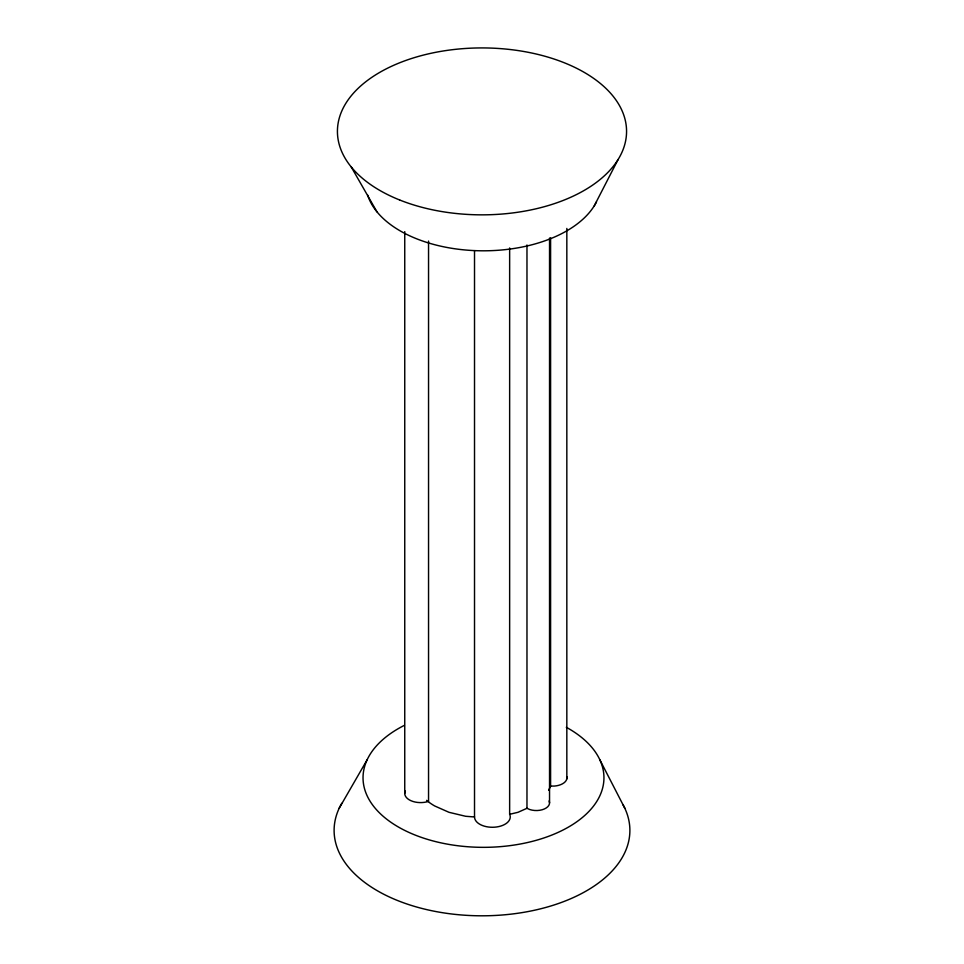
<?xml version="1.0" encoding="UTF-8"?>
<svg xmlns="http://www.w3.org/2000/svg" width="964" height="964" viewBox="0 0 964 964"><rect width="100%" height="100%" fill="white"/><g stroke="black" fill="none" stroke-linecap="round" stroke-linejoin="round"><path stroke-width="1.45" d="M550.625 786.07L548.612 790.263M594.294 205.778L618.081 159.554M339.147 808.314L367.139 759.789M549.094 800.927A13.219 7.64 0 0 1 544.371 808.965A13.219 7.64 0 0 1 529.706 809.519L526.971 808.302L518.005 812.303L509.643 814.303A17.858 10.315 0 0 1 494.713 827.184A17.858 10.315 0 0 1 474.529 816.966L465.624 816.279L448.983 812.303L434.68 805.964A69.022 39.849 0 0 1 426.594 800.349M351.27 167.013L376.972 211.851M599.849 759.789L624.853 808.314M566.832 228.432L566.832 778.876M550.589 237.807L550.589 786.07L554.372 786.07A14.484 8.363 0 0 0 566.832 776.695M549.54 238.072L549.54 802.904M526.971 244.977L526.971 808.302M509.643 247.953L509.643 814.291M474.517 250.616L474.517 816.954M428.546 241.06L428.546 801.373A15.87 9.158 0 0 1 410.953 800.71A15.87 9.158 0 0 1 405.29 791.07M404.747 231.625L404.747 793.444M596.487 201.886A117.753 67.986 0 0 1 477.288 250.712A117.753 67.986 0 0 1 367.597 194.957M622.937 804.554A147.89 85.386 0 0 1 480.867 915.8A147.89 85.386 0 0 1 341.762 803.301M566.302 727.29A120.452 69.541 0 0 1 568.266 827.196A120.452 69.541 0 0 1 395.252 825.136A120.452 69.541 0 0 1 404.362 725.362M399.65 199.982A144.564 83.458 0 0 0 626.07 138.25A144.564 83.458 0 0 0 420.28 55.912A144.564 83.458 0 0 0 399.65 199.982"/></g></svg>
